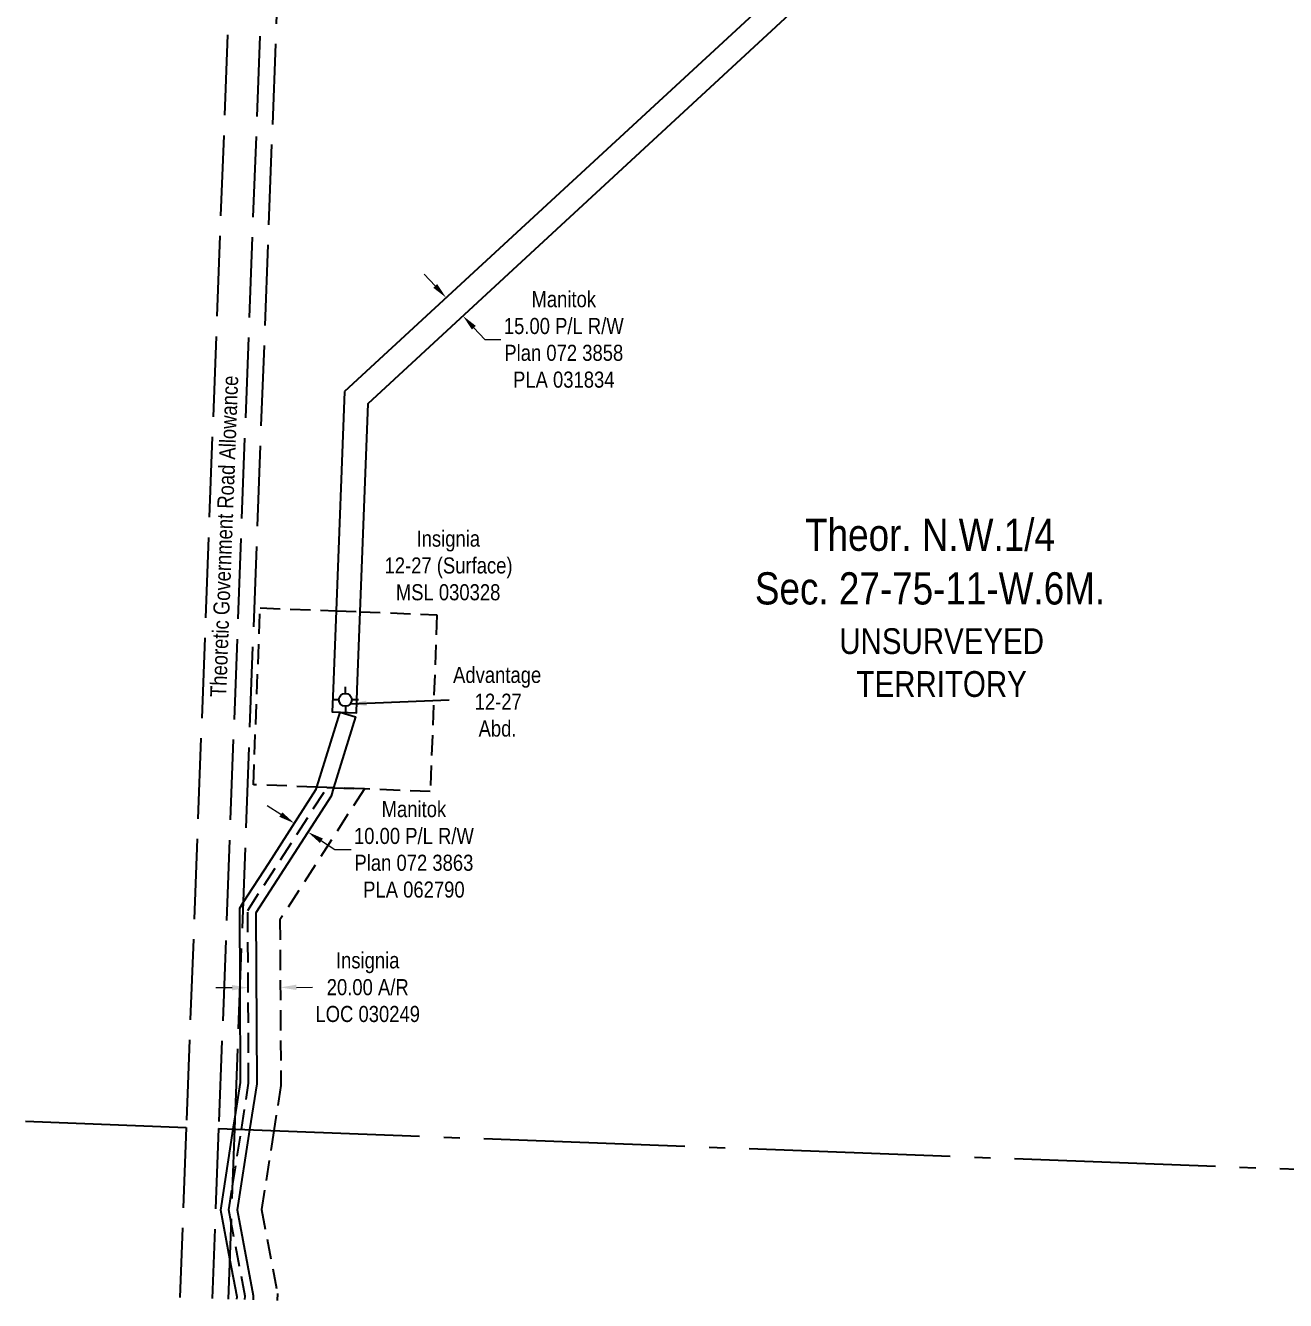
# Model space of a CAD drawing. Extents: x 333858 to 342713, y 6154085 to 6163590.
# Drawn here: x 333933 to 334716, y 6156461 to 6157253 of the extents above; entities that cross this region are included whole.
import ezdxf

# ---------------------------------------------------------------- set-up
doc = ezdxf.new("R2010")
doc.units = 0
doc.header["$LTSCALE"] = 5
doc.header["$PDSIZE"] = 0.5
for name, pattern in [('foc-ACCESSROAD', [3.75, 2.5, -1.25]), ('foc-QUARTERLINE', [33, 25, -3, 2, -3]), ('foc-UNSURVEYED', [12.5, 10, -2.5])]:
    doc.linetypes.add(name, pattern=pattern)
doc.layers.get('Defpoints').update_dxf_attribs({"color": 9})
for name, color, linetype in [('C-SYMBOL', 7, 'Continuous'), ('F-AR', 190, 'foc-ACCESSROAD'), ('F-RW', 190, 'Continuous'), ('F-WS', 190, 'foc-ACCESSROAD'), ('F-WS-S', 8, 'Continuous'), ('L-QSEC', 8, 'foc-QUARTERLINE'), ('L-ROAD-T', 7, 'Continuous'), ('L-UNS-T', 3, 'Continuous'), ('L-USEC', 7, 'foc-UNSURVEYED')]:
    doc.layers.add(name, color=color, linetype=linetype)
for name, color, linetype, lineweight in [('F-AR-T', 190, 'Continuous', 9), ('F-RW-T', 190, 'Continuous', 9), ('F-WS-T', 190, 'Continuous', 9)]:
    doc.layers.add(name, color=color, linetype=linetype, lineweight=lineweight)
doc.styles.add('175L', font='ARIALN.TTF', dxfattribs={"height": 20})
doc.styles.add('80CG', font='ARIALN.TTF', dxfattribs={"height": 10})
doc.styles.add('80L', font='ARIALN.TTF', dxfattribs={"height": 10})
doc.dimstyles.new('Compass 5 000', dxfattribs={"dimscale": 5, "dimtxt": 9, "dimasz": 2, "dimexe": 0.2, "dimexo": 0.0625, "dimgap": 0.5, "dimtad": 0, "dimtih": 1, "dimtoh": 1, "dimzin": 0, "dimdsep": 46, "dimtxsty": '80CG', "dimcen": 0.1, "dimse1": 1, "dimse2": 1, "dimclrd": 256, "dimclrt": 256, "dimaunit": 1, "dimadec": 4, "dimazin": 0, "dimtfac": 0.06, "dimtofl": 0, "dimtmove": 0, "dimatfit": 1, "dimfxl": 0.2, "dimtolj": 1, "dimtzin": 0, "dimlwd": -1, "dimarcsym": 0})

# ---------------------------------------------------------------- blocks, each defined once
blk = doc.blocks.new('*D632')
at = {"layer": 'Defpoints', "color": 0, "transparency": 16777216}
for p in [(334071, 6156659.76), (334091, 6156659.86), (334071.03, 6156655.33)]:
    blk.add_point(p, dxfattribs=at)
at = {"layer": 'F-AR-T', "transparency": 16777216}
for p, q in [((334061.03, 6156655.28), (334051.03, 6156655.23)), ((334101.02, 6156655.49), (334111.02, 6156655.54))]:
    blk.add_line(p, q, dxfattribs=at)
for points in [[(334061.02, 6156656.95), (334061.04, 6156653.61), (334071.03, 6156655.33)], [(334101.01, 6156657.15), (334101.03, 6156653.82), (334091.02, 6156655.44)]]:
    blk.add_solid(points, dxfattribs=at)
at = {"layer": 'F-AR-T', "transparency": 16777216, "insert": (334145.33, 6156655.54), "char_height": 10, "attachment_point": 5, "style": '80CG'}
blk.add_mtext('\\A1;Insignia\\P20.00 A/R\\PLOC 030249', dxfattribs=at)
blk = doc.blocks.new('*D633')
at = {"layer": 'Defpoints', "color": 0, "transparency": 16777216}
for p in [(334101.17, 6156759.68), (334109.58, 6156754.26), (334108.14, 6156752.04)]:
    blk.add_point(p, dxfattribs=at)
at = {"layer": 'F-RW-T', "transparency": 16777216}
for p, q in [((334091.33, 6156762.88), (334082.93, 6156768.3)), ((334116.55, 6156746.62), (334124.95, 6156741.2)), ((334124.95, 6156741.2), (334134.95, 6156741.2))]:
    blk.add_line(p, q, dxfattribs=at)
for points in [[(334092.24, 6156764.28), (334090.43, 6156761.48), (334099.74, 6156757.46)], [(334117.45, 6156748.02), (334115.64, 6156745.22), (334108.14, 6156752.04)]]:
    blk.add_solid(points, dxfattribs=at)
at = {"layer": 'F-RW-T', "transparency": 16777216, "insert": (334174.04, 6156741.2), "char_height": 10, "attachment_point": 5, "style": '80CG'}
blk.add_mtext('\\A1;Manitok\\P10.00 P/L R/W\\PPlan 072 3863\\PPLA 062790', dxfattribs=at)
blk = doc.blocks.new('*D634')
at = {"layer": 'Defpoints', "color": 0, "transparency": 16777216}
for p in [(334198.32, 6157088.02), (334204.5, 6157072.84), (334208.73, 6157076.75)]:
    blk.add_point(p, dxfattribs=at)
at = {"layer": 'F-RW-T', "transparency": 16777216}
for p, q in [((334187.3, 6157091.45), (334180.51, 6157098.79)), ((334211.29, 6157065.5), (334218.08, 6157058.16)), ((334218.08, 6157058.16), (334228.08, 6157058.16))]:
    blk.add_line(p, q, dxfattribs=at)
for points in [[(334188.52, 6157092.58), (334186.08, 6157090.32), (334194.09, 6157084.11)], [(334212.52, 6157066.63), (334210.07, 6157064.37), (334204.5, 6157072.84)]]:
    blk.add_solid(points, dxfattribs=at)
at = {"layer": 'F-RW-T', "transparency": 16777216, "insert": (334267.17, 6157058.16), "char_height": 10, "attachment_point": 5, "style": '80CG'}
blk.add_mtext('\\A1;Manitok\\P15.00 P/L R/W\\PPlan 072 3858\\PPLA 031834', dxfattribs=at)
blk = doc.blocks.new('Gabd')
for p, q in [((0, 0.81), (0, 1.62)), ((-0.81, 0), (-1.62, 0)), ((1.62, 0), (0.81, 0)), ((0, -0.81), (0, -1.62))]:
    blk.add_line(p, q)
blk.add_circle((0, 0), 0.8)

msp = doc.modelspace()

# ---------------------------------------------------------------- linework, layer by layer
at = {"layer": 'F-AR'}
msp.add_lwpolyline([(334069.048, 6156461.441), (334069.114, 6156463.584), (334060.522, 6156509.258), (334059.044, 6156517.114), (334061.384, 6156532.131), (334066.843, 6156567.16), (334071.334, 6156595.984), (334070.778, 6156703.316), (334120.017, 6156779.681), (334124.127, 6156779.523), (334143.232, 6156778.791), (334090.802, 6156697.476), (334091.336, 6156594.487), (334086.96, 6156566.399), (334079.329, 6156517.431), (334089.166, 6156465.143), (334089.034, 6156460.849)], dxfattribs=at)
at = {"layer": 'F-RW', "flags": 128}
msp.add_lwpolyline([(334130.86, 6157025.802), (334125.673, 6156889.511), (334123.835, 6156841.218), (334123.284, 6156826.729), (334128.132, 6156826.544), (334138.269, 6156826.158), (334138.82, 6156840.642), (334140.658, 6156888.936), (334145.583, 6157018.353), (334483.691, 6157331.029), (334792.831, 6157617.458), (334802.414, 6157836.784), (334751.634, 6157891.673), (334741.382, 6157902.755), (334703.774, 6157905.819), (334702.556, 6157890.872), (334734.341, 6157888.282), (334740.626, 6157881.488), (334787.158, 6157831.19), (334778.117, 6157624.27), (334473.509, 6157342.04), (334384.973, 6157260.164)], close=True, dxfattribs=at)
at = {"layer": 'F-RW'}
msp.add_lwpolyline([(334064.05, 6156461.589), (334064.1, 6156463.193), (334059.673, 6156486.731), (334053.972, 6156517.034), (334061.813, 6156567.35), (334062.999, 6156574.955), (334066.333, 6156596.358), (334066.028, 6156655.274), (334065.771, 6156704.776), (334068.026, 6156708.274), (334083.781, 6156732.708), (334113.38, 6156778.615), (334113.782, 6156779.92), (334128.132, 6156826.544), (334137.746, 6156823.586), (334124.127, 6156779.523), (334122.528, 6156774.35), (334095.389, 6156732.262), (334075.784, 6156701.855), (334076.335, 6156595.61), (334071.872, 6156566.969), (334064.115, 6156517.193), (334074.127, 6156463.974), (334074.045, 6156461.293)], dxfattribs=at)
at = {"layer": 'F-WS'}
msp.add_lwpolyline([(334188.383, 6156887.105), (334184.165, 6156777.219), (334143.232, 6156778.791), (334124.127, 6156779.523), (334120.017, 6156779.681), (334113.782, 6156779.92), (334074.28, 6156781.436), (334078.498, 6156891.321), (334125.673, 6156889.511), (334140.658, 6156888.936), (334188.383, 6156887.105)], close=True, dxfattribs=at)
at = {"layer": 'L-QSEC', "flags": 128}
for points in [[(333932.655, 6156572.224), (334032.564, 6156568.454)], [(334052.663, 6156567.695), (334824.224, 6156538.578)]]:
    msp.add_lwpolyline(points, dxfattribs=at)
at = {"layer": 'L-USEC'}
for p, q in [((334062.879, 6157372.372), (334032.564, 6156568.454)), ((334082.978, 6157371.614), (334052.663, 6156567.695)), ((334062.712, 6156567.316), (334093.027, 6157371.234)), ((334032.564, 6156568.454), (334028.574, 6156462.639)), ((334052.663, 6156567.695), (334048.679, 6156462.044)), ((334058.731, 6156461.746), (334062.712, 6156567.316))]:
    msp.add_line(p, q, dxfattribs=at)

# ---------------------------------------------------------------- block references
at = {"layer": 'F-WS-S', "xscale": 4.999015300000029, "yscale": 4.999015300000029, "zscale": 4.999015300000029}
msp.add_blockref('Gabd', (334131.448, 6156834.209), dxfattribs=at)

# ---------------------------------------------------------------- texts
at = {"layer": 'F-WS-S', "insert": (334211.505, 6156854.694), "char_height": 9.99803, "attachment_point": 1, "style": '80L'}
msp.add_mtext_dynamic_manual_height_columns('\\pi-13.113;Advantage\\P\\pi0.2644;12-27\\P\\pi2.7332;Abd.', width=28.04724, gutter_width=50, heights=[0], dxfattribs=at)
at = {"layer": 'F-WS-T', "insert": (334155.11, 6156939.393), "char_height": 9.99803, "attachment_point": 1, "style": '80L'}
msp.add_mtext_dynamic_manual_height_columns('\\pi20.555;Insignia\\P\\pi0.67156;12-27 (Surface)\\P\\pi7.7063;MSL 030328', width=78.99495, gutter_width=50, heights=[0], dxfattribs=at)

# ---------------------------------------------------------------- dimensions: what is measured, and where the dimension line sits
at = {"layer": 'F-AR-T'}
dim = msp.add_linear_dim(base=(334071.027, 6156655.332), p1=(334090.997, 6156659.86), p2=(334071.004, 6156659.757), angle=180.296831, text='Insignia\\P20.00 A/R\\PLOC 030249', dimstyle='Compass 5 000', dxfattribs=at)
dim.commit()
dim.dimension.update_dxf_attribs({"geometry": '*D632', "text_midpoint": (334145.334, 6156655.539), "dimtype": 161})
at = {"layer": 'F-RW-T'}
dim = msp.add_aligned_dim(p1=(334198.318, 6157088.017), p2=(334208.734, 6157076.754), distance=-5.761, text='Manitok\\P15.00 P/L R/W\\PPlan 072 3858\\PPLA 031834', dimstyle='Compass 5 000', dxfattribs=at)
dim.commit()
dim.dimension.update_dxf_attribs({"geometry": '*D634', "text_midpoint": (334267.169, 6157058.159)})
dim = msp.add_linear_dim(base=(334108.142, 6156752.04), p1=(334101.173, 6156759.683), p2=(334109.577, 6156754.265), angle=327.185437, text='Manitok\\P10.00 P/L R/W\\PPlan 072 3863\\PPLA 062790', dimstyle='Compass 5 000', dxfattribs=at)
dim.commit()
dim.dimension.update_dxf_attribs({"geometry": '*D633', "text_midpoint": (334174.037, 6156741.202), "dimtype": 161})

# ---------------------------------------------------------------- leaders
at = {"layer": 'F-WS-S'}
msp.add_leader([(334134.532, 6156831.662), (334195.927, 6156834.142)], dimstyle='Compass 5 000', dxfattribs=at)

# ---------------------------------------------------------------- next in the draw order: texts
at = {"layer": 'C-SYMBOL', "color": 3, "insert": (334494.793, 6156946.801), "char_height": 19.99587, "width": 215.93985, "attachment_point": 2, "style": '175L', "bg_fill": 3, "box_fill_scale": 1.2, "bg_fill_color": 256, "bg_fill_transparency": 0}
msp.add_mtext('Theor. N.W.1/4\\PSec. 27-75-11-W.6M.', dxfattribs=at)
at = {"layer": 'L-ROAD-T', "linetype": 'Continuous', "insert": (334051.138, 6156936.041), "char_height": 9.99794, "width": 199.50627, "attachment_point": 2, "rotation": 87.840242, "style": '80L', "bg_fill": 3, "box_fill_scale": 1.15, "bg_fill_color": 256, "bg_fill_true_color": 256, "bg_fill_transparency": 0}
msp.add_mtext('Theoretic Government Road Allowance', dxfattribs=at)
at = {"layer": 'L-UNS-T', "color": 3, "insert": (334502.018, 6156857.245), "char_height": 15.9967, "attachment_point": 5, "style": '80L', "bg_fill": 3, "box_fill_scale": 1.15, "bg_fill_color": 256, "bg_fill_true_color": 256, "bg_fill_transparency": 0}
msp.add_mtext_dynamic_manual_height_columns('UNSURVEYED TERRITORY', width=126.41375, gutter_width=47.5, heights=[0], dxfattribs=at)

doc.saveas('drawing.dxf')
